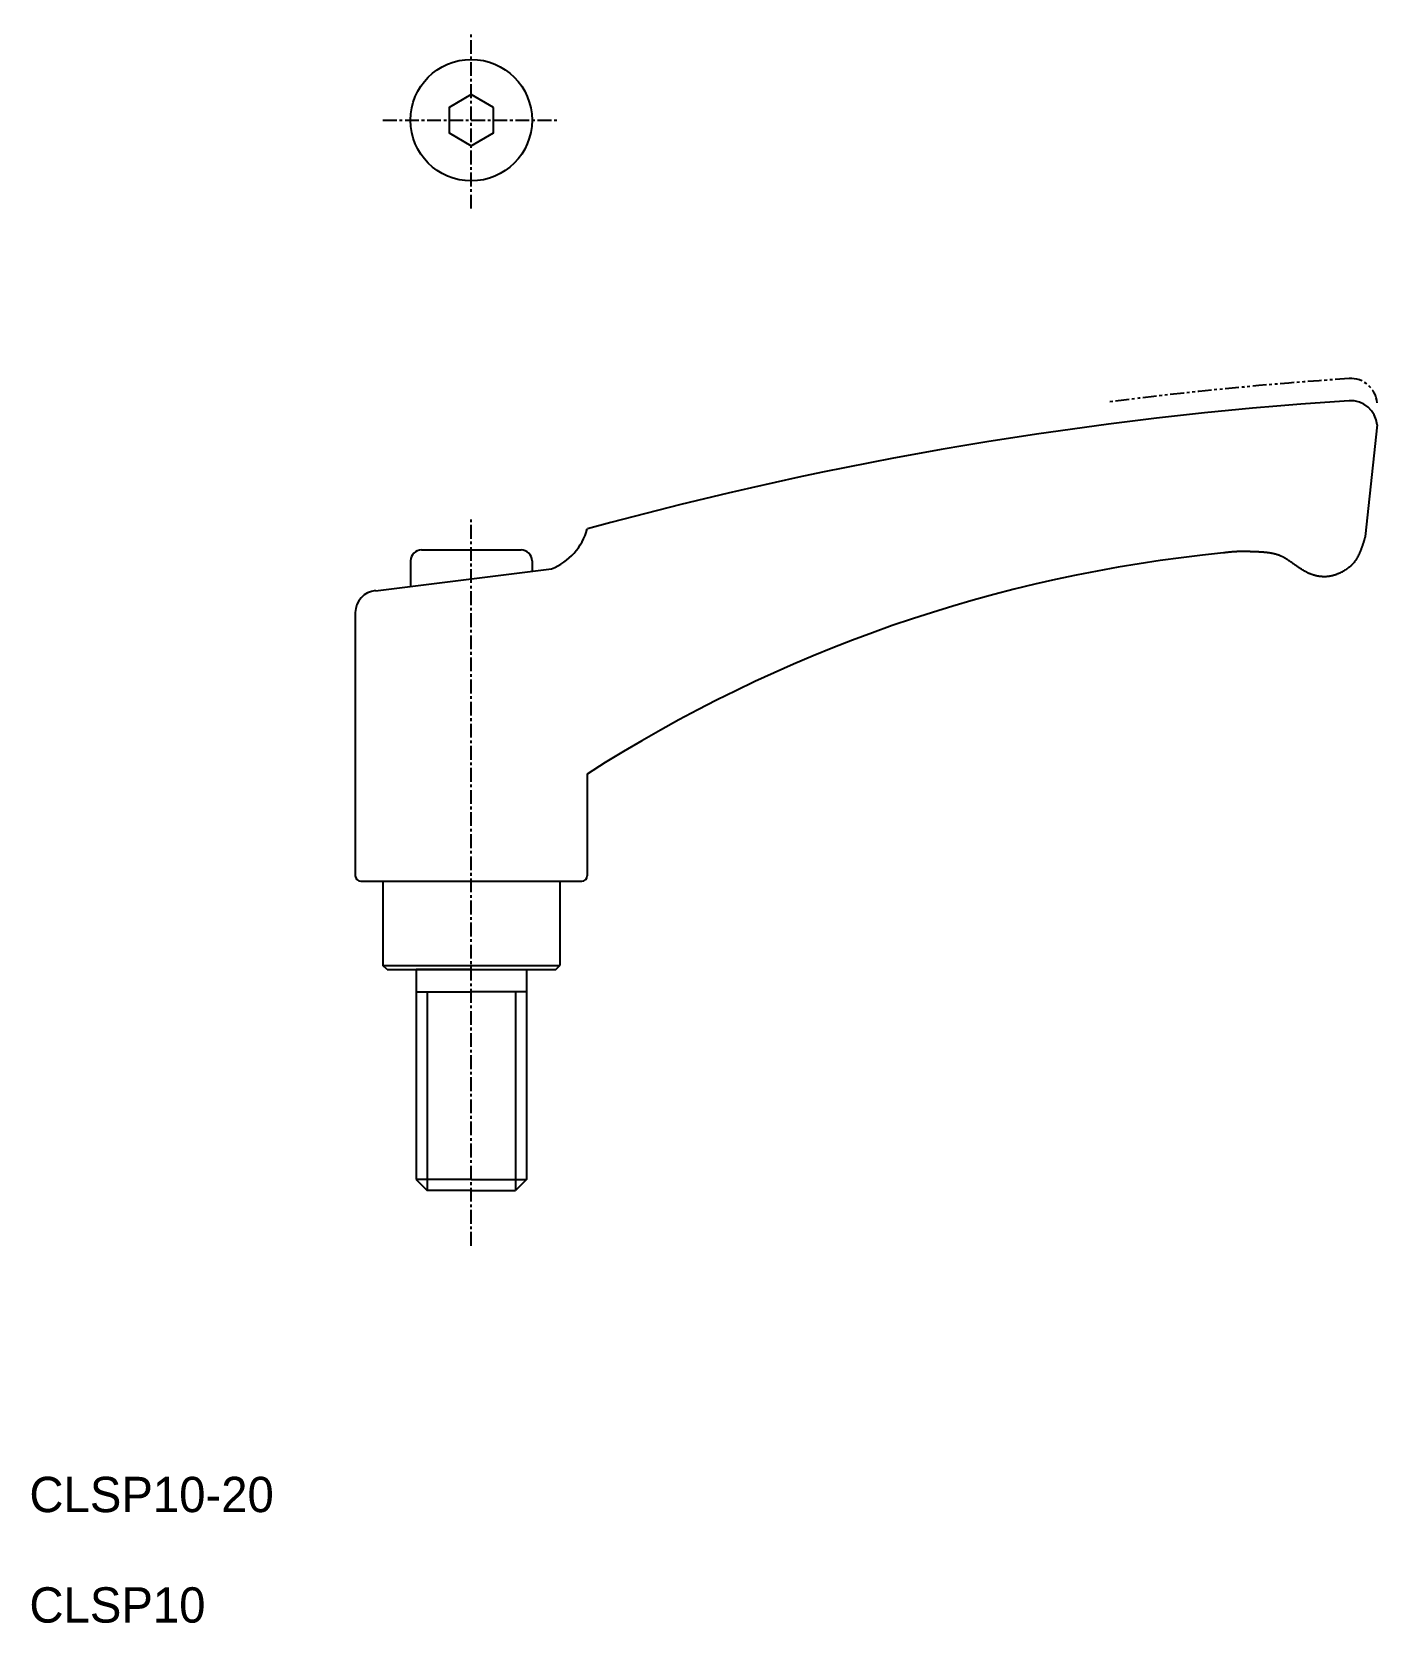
# Model space of a CAD drawing. Extents: x -2292 to -2170, y -1102 to -958.
import ezdxf

# ---------------------------------------------------------------- set-up
doc = ezdxf.new("R2010")
doc.units = 0
doc.linetypes.add('CENTER', pattern=[2, 1.25, -0.25, 0.25, -0.25])
doc.linetypes.add('PHANTOM', pattern=[2.5, 1.25, -0.25, 0.25, -0.25, 0.25, -0.25])
doc.layers.get('0').update_dxf_attribs({"linetype": 'CONTINUOUS'})
doc.layers.add('CENTER', color=1, linetype='CENTER')

msp = doc.modelspace()

# ---------------------------------------------------------------- linework, layer by layer
at = {"color": 7, "linetype": 'CONTINUOUS'}
for p, q in [((-2170.47, -993.66), (-2171.56, -1003.75)), ((-2256.97, -1004.96), (-2247.97, -1004.96)), ((-2261.13, -1008.66), (-2245.21, -1006.67)), ((-2257.97, -1005.96), (-2257.97, -1008.26)), ((-2246.97, -1005.96), (-2246.97, -1006.89)), ((-2262.97, -1010.65), (-2262.97, -1034.46)), ((-2241.97, -1025.25), (-2241.97, -1034.46)), ((-2262.47, -1034.96), (-2242.47, -1034.96)), ((-2260.47, -1034.96), (-2260.47, -1042.59)), ((-2244.47, -1034.96), (-2244.47, -1042.59)), ((-2260.47, -1042.59), (-2244.47, -1042.59)), ((-2260.1, -1042.96), (-2260.47, -1042.59)), ((-2244.83, -1042.96), (-2244.47, -1042.59)), ((-2260.1, -1042.96), (-2244.83, -1042.96)), ((-2252.47, -1042.96), (-2257.47, -1042.96)), ((-2257.47, -1042.96), (-2257.47, -1061.96)), ((-2252.47, -1042.96), (-2257.47, -1042.96)), ((-2252.47, -1042.96), (-2247.47, -1042.96)), ((-2252.47, -1042.96), (-2248.97, -1042.96)), ((-2247.47, -1042.96), (-2247.47, -1061.96)), ((-2257.47, -1044.96), (-2252.47, -1044.96)), ((-2247.47, -1044.96), (-2252.47, -1044.96)), ((-2252.47, -1061.96), (-2257.47, -1061.96)), ((-2257.47, -1061.96), (-2256.47, -1062.96)), ((-2252.47, -1062.96), (-2256.47, -1062.96)), ((-2252.47, -1061.96), (-2247.47, -1061.96)), ((-2252.47, -1062.96), (-2248.47, -1062.96)), ((-2247.47, -1061.96), (-2248.47, -1062.96))]:
    msp.add_line(p, q, dxfattribs=at)
at = {"color": 3}
for p, q in [((-2256.47, -1044.96), (-2256.47, -1062.96)), ((-2248.47, -1044.96), (-2248.47, -1062.96))]:
    msp.add_line(p, q, dxfattribs=at)
at = {"color": 7, "linetype": 'CONTINUOUS'}
msp.add_lwpolyline([(-2250.47, -964.92), (-2252.47, -963.76), (-2254.47, -964.92), (-2254.47, -967.23), (-2252.47, -968.38), (-2250.47, -967.23)], close=True, dxfattribs=at)
at = {"color": 7}
msp.add_polyline3d([(-2171.56, -1003.75, 0), (-2171.56, -1003.75, 0), (-2171.56, -1003.76, 0), (-2171.56, -1003.77, 0), (-2171.56, -1003.78, 0), (-2171.57, -1003.8, 0), (-2171.57, -1003.82, 0), (-2171.58, -1003.84, 0), (-2171.59, -1003.87, 0), (-2171.6, -1003.89, 0), (-2171.61, -1003.92, 0), (-2171.62, -1003.96, 0), (-2171.63, -1003.99, 0), (-2171.64, -1004.03, 0), (-2171.65, -1004.07, 0), (-2171.66, -1004.12, 0), (-2171.68, -1004.16, 0), (-2171.69, -1004.21, 0), (-2171.71, -1004.25, 0), (-2171.72, -1004.3, 0), (-2171.74, -1004.35, 0), (-2171.76, -1004.41, 0), (-2171.77, -1004.46, 0), (-2171.79, -1004.51, 0), (-2171.81, -1004.57, 0), (-2171.83, -1004.62, 0), (-2171.85, -1004.68, 0), (-2171.87, -1004.73, 0), (-2171.89, -1004.79, 0), (-2171.91, -1004.84, 0), (-2171.93, -1004.9, 0), (-2171.95, -1004.96, 0), (-2171.97, -1005.01, 0), (-2171.99, -1005.07, 0), (-2172.01, -1005.12, 0), (-2172.03, -1005.17, 0), (-2172.06, -1005.22, 0), (-2172.08, -1005.28, 0), (-2172.1, -1005.33, 0), (-2172.12, -1005.38, 0), (-2172.15, -1005.42, 0), (-2172.17, -1005.47, 0), (-2172.19, -1005.52, 0), (-2172.21, -1005.56, 0), (-2172.24, -1005.6, 0), (-2172.26, -1005.65, 0), (-2172.28, -1005.69, 0), (-2172.31, -1005.73, 0), (-2172.33, -1005.77, 0), (-2172.36, -1005.81, 0), (-2172.38, -1005.85, 0), (-2172.41, -1005.89, 0), (-2172.43, -1005.92, 0), (-2172.46, -1005.96, 0), (-2172.48, -1006, 0), (-2172.51, -1006.03, 0), (-2172.53, -1006.06, 0), (-2172.56, -1006.1, 0), (-2172.58, -1006.13, 0), (-2172.61, -1006.16, 0), (-2172.64, -1006.19, 0), (-2172.67, -1006.23, 0), (-2172.69, -1006.26, 0), (-2172.72, -1006.28, 0), (-2172.75, -1006.31, 0), (-2172.78, -1006.34, 0), (-2172.81, -1006.37, 0), (-2172.83, -1006.4, 0), (-2172.86, -1006.43, 0), (-2172.89, -1006.45, 0), (-2172.92, -1006.48, 0), (-2172.95, -1006.5, 0), (-2172.98, -1006.53, 0), (-2173.02, -1006.56, 0), (-2173.05, -1006.58, 0), (-2173.08, -1006.6, 0), (-2173.11, -1006.63, 0), (-2173.14, -1006.65, 0), (-2173.18, -1006.68, 0), (-2173.21, -1006.7, 0), (-2173.24, -1006.72, 0), (-2173.28, -1006.75, 0), (-2173.31, -1006.77, 0), (-2173.35, -1006.79, 0), (-2173.38, -1006.81, 0), (-2173.42, -1006.84, 0), (-2173.46, -1006.86, 0), (-2173.49, -1006.88, 0), (-2173.53, -1006.9, 0), (-2173.57, -1006.92, 0), (-2173.6, -1006.94, 0), (-2173.64, -1006.97, 0), (-2173.68, -1006.99, 0), (-2173.72, -1007.01, 0), (-2173.76, -1007.03, 0), (-2173.8, -1007.05, 0), (-2173.84, -1007.06, 0), (-2173.88, -1007.08, 0), (-2173.92, -1007.1, 0), (-2173.96, -1007.12, 0), (-2174, -1007.14, 0), (-2174.04, -1007.15, 0), (-2174.08, -1007.17, 0), (-2174.12, -1007.19, 0), (-2174.16, -1007.2, 0), (-2174.2, -1007.22, 0), (-2174.24, -1007.23, 0), (-2174.29, -1007.25, 0), (-2174.33, -1007.26, 0), (-2174.37, -1007.27, 0), (-2174.41, -1007.29, 0), (-2174.46, -1007.3, 0), (-2174.5, -1007.31, 0), (-2174.54, -1007.32, 0), (-2174.59, -1007.33, 0), (-2174.63, -1007.34, 0), (-2174.67, -1007.35, 0), (-2174.72, -1007.36, 0), (-2174.76, -1007.36, 0), (-2174.8, -1007.37, 0), (-2174.85, -1007.38, 0), (-2174.89, -1007.38, 0), (-2174.93, -1007.39, 0), (-2174.98, -1007.39, 0), (-2175.02, -1007.39, 0), (-2175.06, -1007.4, 0), (-2175.11, -1007.4, 0), (-2175.15, -1007.4, 0), (-2175.2, -1007.4, 0), (-2175.24, -1007.4, 0), (-2175.28, -1007.4, 0), (-2175.33, -1007.4, 0), (-2175.37, -1007.4, 0), (-2175.42, -1007.4, 0), (-2175.46, -1007.39, 0), (-2175.5, -1007.39, 0), (-2175.55, -1007.39, 0), (-2175.59, -1007.38, 0), (-2175.63, -1007.38, 0), (-2175.68, -1007.37, 0), (-2175.72, -1007.37, 0), (-2175.77, -1007.36, 0), (-2175.81, -1007.35, 0), (-2175.85, -1007.34, 0), (-2175.9, -1007.34, 0), (-2175.94, -1007.33, 0), (-2175.98, -1007.32, 0), (-2176.02, -1007.31, 0), (-2176.07, -1007.3, 0), (-2176.11, -1007.29, 0), (-2176.15, -1007.27, 0), (-2176.19, -1007.26, 0), (-2176.24, -1007.25, 0), (-2176.28, -1007.24, 0), (-2176.32, -1007.22, 0), (-2176.36, -1007.21, 0), (-2176.4, -1007.19, 0), (-2176.44, -1007.18, 0), (-2176.48, -1007.16, 0), (-2176.53, -1007.15, 0), (-2176.57, -1007.13, 0), (-2176.61, -1007.11, 0), (-2176.65, -1007.1, 0), (-2176.69, -1007.08, 0), (-2176.73, -1007.06, 0), (-2176.77, -1007.04, 0), (-2176.8, -1007.02, 0), (-2176.84, -1007, 0), (-2176.88, -1006.98, 0), (-2176.92, -1006.96, 0), (-2176.96, -1006.94, 0), (-2177, -1006.92, 0), (-2177.04, -1006.9, 0), (-2177.07, -1006.88, 0), (-2177.11, -1006.85, 0), (-2177.15, -1006.83, 0), (-2177.19, -1006.81, 0), (-2177.22, -1006.79, 0), (-2177.26, -1006.76, 0), (-2177.3, -1006.74, 0), (-2177.33, -1006.72, 0), (-2177.37, -1006.69, 0), (-2177.41, -1006.67, 0), (-2177.44, -1006.64, 0), (-2177.48, -1006.62, 0), (-2177.52, -1006.6, 0), (-2177.55, -1006.57, 0), (-2177.59, -1006.55, 0), (-2177.63, -1006.52, 0), (-2177.66, -1006.5, 0), (-2177.7, -1006.47, 0), (-2177.73, -1006.45, 0), (-2177.77, -1006.42, 0), (-2177.81, -1006.39, 0), (-2177.84, -1006.37, 0), (-2177.88, -1006.34, 0), (-2177.91, -1006.32, 0), (-2177.95, -1006.29, 0), (-2177.98, -1006.27, 0), (-2178.02, -1006.24, 0), (-2178.06, -1006.22, 0), (-2178.09, -1006.19, 0), (-2178.13, -1006.17, 0), (-2178.16, -1006.14, 0), (-2178.2, -1006.12, 0), (-2178.24, -1006.09, 0), (-2178.27, -1006.07, 0), (-2178.31, -1006.04, 0), (-2178.34, -1006.02, 0), (-2178.38, -1005.99, 0), (-2178.41, -1005.97, 0), (-2178.45, -1005.95, 0), (-2178.49, -1005.92, 0), (-2178.52, -1005.9, 0), (-2178.56, -1005.88, 0), (-2178.6, -1005.85, 0), (-2178.63, -1005.83, 0), (-2178.67, -1005.81, 0), (-2178.71, -1005.78, 0), (-2178.74, -1005.76, 0), (-2178.78, -1005.74, 0), (-2178.82, -1005.72, 0), (-2178.85, -1005.7, 0), (-2178.89, -1005.68, 0), (-2178.93, -1005.66, 0), (-2178.97, -1005.64, 0), (-2179, -1005.62, 0), (-2179.04, -1005.6, 0), (-2179.08, -1005.58, 0), (-2179.12, -1005.56, 0), (-2179.16, -1005.54, 0), (-2179.2, -1005.53, 0), (-2179.24, -1005.51, 0), (-2179.28, -1005.49, 0), (-2179.31, -1005.48, 0), (-2179.35, -1005.46, 0), (-2179.39, -1005.45, 0), (-2179.43, -1005.43, 0), (-2179.47, -1005.42, 0), (-2179.51, -1005.41, 0), (-2179.56, -1005.39, 0), (-2179.6, -1005.38, 0), (-2179.64, -1005.37, 0), (-2179.68, -1005.36, 0), (-2179.72, -1005.35, 0), (-2179.76, -1005.33, 0), (-2179.8, -1005.32, 0), (-2179.84, -1005.31, 0), (-2179.89, -1005.3, 0), (-2179.93, -1005.3, 0), (-2179.97, -1005.29, 0), (-2180.01, -1005.28, 0), (-2180.06, -1005.27, 0), (-2180.1, -1005.26, 0), (-2180.14, -1005.26, 0), (-2180.18, -1005.25, 0), (-2180.23, -1005.24, 0), (-2180.27, -1005.23, 0), (-2180.31, -1005.23, 0), (-2180.36, -1005.22, 0), (-2180.4, -1005.22, 0), (-2180.44, -1005.21, 0), (-2180.49, -1005.21, 0), (-2180.53, -1005.2, 0), (-2180.57, -1005.2, 0), (-2180.62, -1005.19, 0), (-2180.66, -1005.19, 0), (-2180.71, -1005.19, 0), (-2180.75, -1005.18, 0), (-2180.79, -1005.18, 0), (-2180.84, -1005.18, 0), (-2180.88, -1005.17, 0), (-2180.93, -1005.17, 0), (-2180.97, -1005.17, 0), (-2181.01, -1005.16, 0), (-2181.06, -1005.16, 0), (-2181.1, -1005.16, 0), (-2181.15, -1005.16, 0), (-2181.19, -1005.15, 0), (-2181.23, -1005.15, 0), (-2181.28, -1005.15, 0), (-2181.32, -1005.15, 0), (-2181.37, -1005.15, 0), (-2181.41, -1005.14, 0), (-2181.45, -1005.14, 0), (-2181.5, -1005.14, 0), (-2181.54, -1005.14, 0), (-2181.59, -1005.14, 0), (-2181.63, -1005.14, 0), (-2181.67, -1005.13, 0), (-2181.72, -1005.13, 0), (-2181.76, -1005.13, 0), (-2181.8, -1005.13, 0), (-2181.85, -1005.13, 0), (-2181.89, -1005.13, 0), (-2181.93, -1005.13, 0), (-2181.98, -1005.12, 0), (-2182.02, -1005.12, 0), (-2182.06, -1005.12, 0), (-2182.11, -1005.12, 0), (-2182.15, -1005.12, 0), (-2182.19, -1005.12, 0), (-2182.24, -1005.12, 0), (-2182.28, -1005.12, 0), (-2182.32, -1005.12, 0), (-2182.37, -1005.12, 0), (-2182.41, -1005.12, 0), (-2182.45, -1005.12, 0), (-2182.5, -1005.12, 0), (-2182.54, -1005.11, 0), (-2182.58, -1005.11, 0), (-2182.63, -1005.11, 0), (-2182.67, -1005.11, 0), (-2182.71, -1005.12, 0), (-2182.75, -1005.12, 0), (-2182.8, -1005.12, 0), (-2182.84, -1005.12, 0), (-2182.88, -1005.12, 0), (-2182.93, -1005.12, 0), (-2182.97, -1005.12, 0), (-2183.01, -1005.12, 0), (-2183.06, -1005.12, 0), (-2183.1, -1005.12, 0), (-2183.14, -1005.12, 0), (-2183.19, -1005.13, 0), (-2183.23, -1005.13, 0), (-2183.27, -1005.13, 0), (-2183.32, -1005.13, 0), (-2183.36, -1005.13, 0), (-2183.4, -1005.14, 0), (-2183.45, -1005.14, 0), (-2183.49, -1005.14, 0), (-2183.53, -1005.15, 0), (-2183.58, -1005.15, 0), (-2183.62, -1005.15, 0), (-2183.66, -1005.16, 0), (-2183.71, -1005.16, 0), (-2183.75, -1005.16, 0), (-2183.79, -1005.17, 0), (-2183.84, -1005.17, 0), (-2183.88, -1005.18, 0), (-2183.93, -1005.18, 0), (-2183.97, -1005.19, 0), (-2184.01, -1005.19, 0), (-2184.06, -1005.2, 0), (-2184.1, -1005.2, 0), (-2184.14, -1005.21, 0), (-2184.19, -1005.21, 0), (-2184.23, -1005.22, 0), (-2184.28, -1005.22, 0), (-2184.32, -1005.23, 0), (-2184.36, -1005.24, 0)], dxfattribs=at)
at = {"color": 7, "linetype": 'CONTINUOUS'}
msp.add_circle((-2252.47, -966.07), 5.5, dxfattribs=at)
at = {"color": 3, "linetype": 'PHANTOM'}
for centre, radius, start, end in [((-2150.45, -1334.07), 345.34, 93.7456, 97.3694), ((-2172.86, -991.86), 2.4, 4.7437, 93.7297)]:
    msp.add_arc(centre, radius, start, end, dxfattribs=at)
at = {"color": 7, "linetype": 'CONTINUOUS'}
for centre, radius, start, end in [((-2150.45, -1336.07), 345.34, 93.7456, 105.3668), ((-2172.86, -993.86), 2.4, 4.7437, 93.7297), ((-2247.2, -1001.62), 5.43, 291.467, 344.4521), ((-2256.97, -1005.96), 1, 90, 180), ((-2247.97, -1005.96), 1, 0, 90), ((-2171.66, -1134.71), 130.09, 95.605, 122.716), ((-2260.97, -1010.65), 2, 94.5943, 180), ((-2262.47, -1034.46), 0.5, 180, 270), ((-2242.47, -1034.46), 0.5, 270, 0)]:
    msp.add_arc(centre, radius, start, end, dxfattribs=at)
at = {"layer": 'CENTER', "color": 1, "linetype": 'CENTER'}
for p, q in [((-2252.47, -974.07), (-2252.47, -958.07)), ((-2260.47, -966.07), (-2244.47, -966.07)), ((-2252.47, -1067.96), (-2252.47, -1002.14))]:
    msp.add_line(p, q, dxfattribs=at)

# ---------------------------------------------------------------- texts
at = {"color": 7, "linetype": 'CONTINUOUS'}
for s, p in [('CLSP10-20', (-2292.47, -1092.07)), ('CLSP10', (-2292.47, -1102.07))]:
    msp.add_text(s, height=3.2, dxfattribs=at).set_placement(p)

doc.saveas('drawing.dxf')
